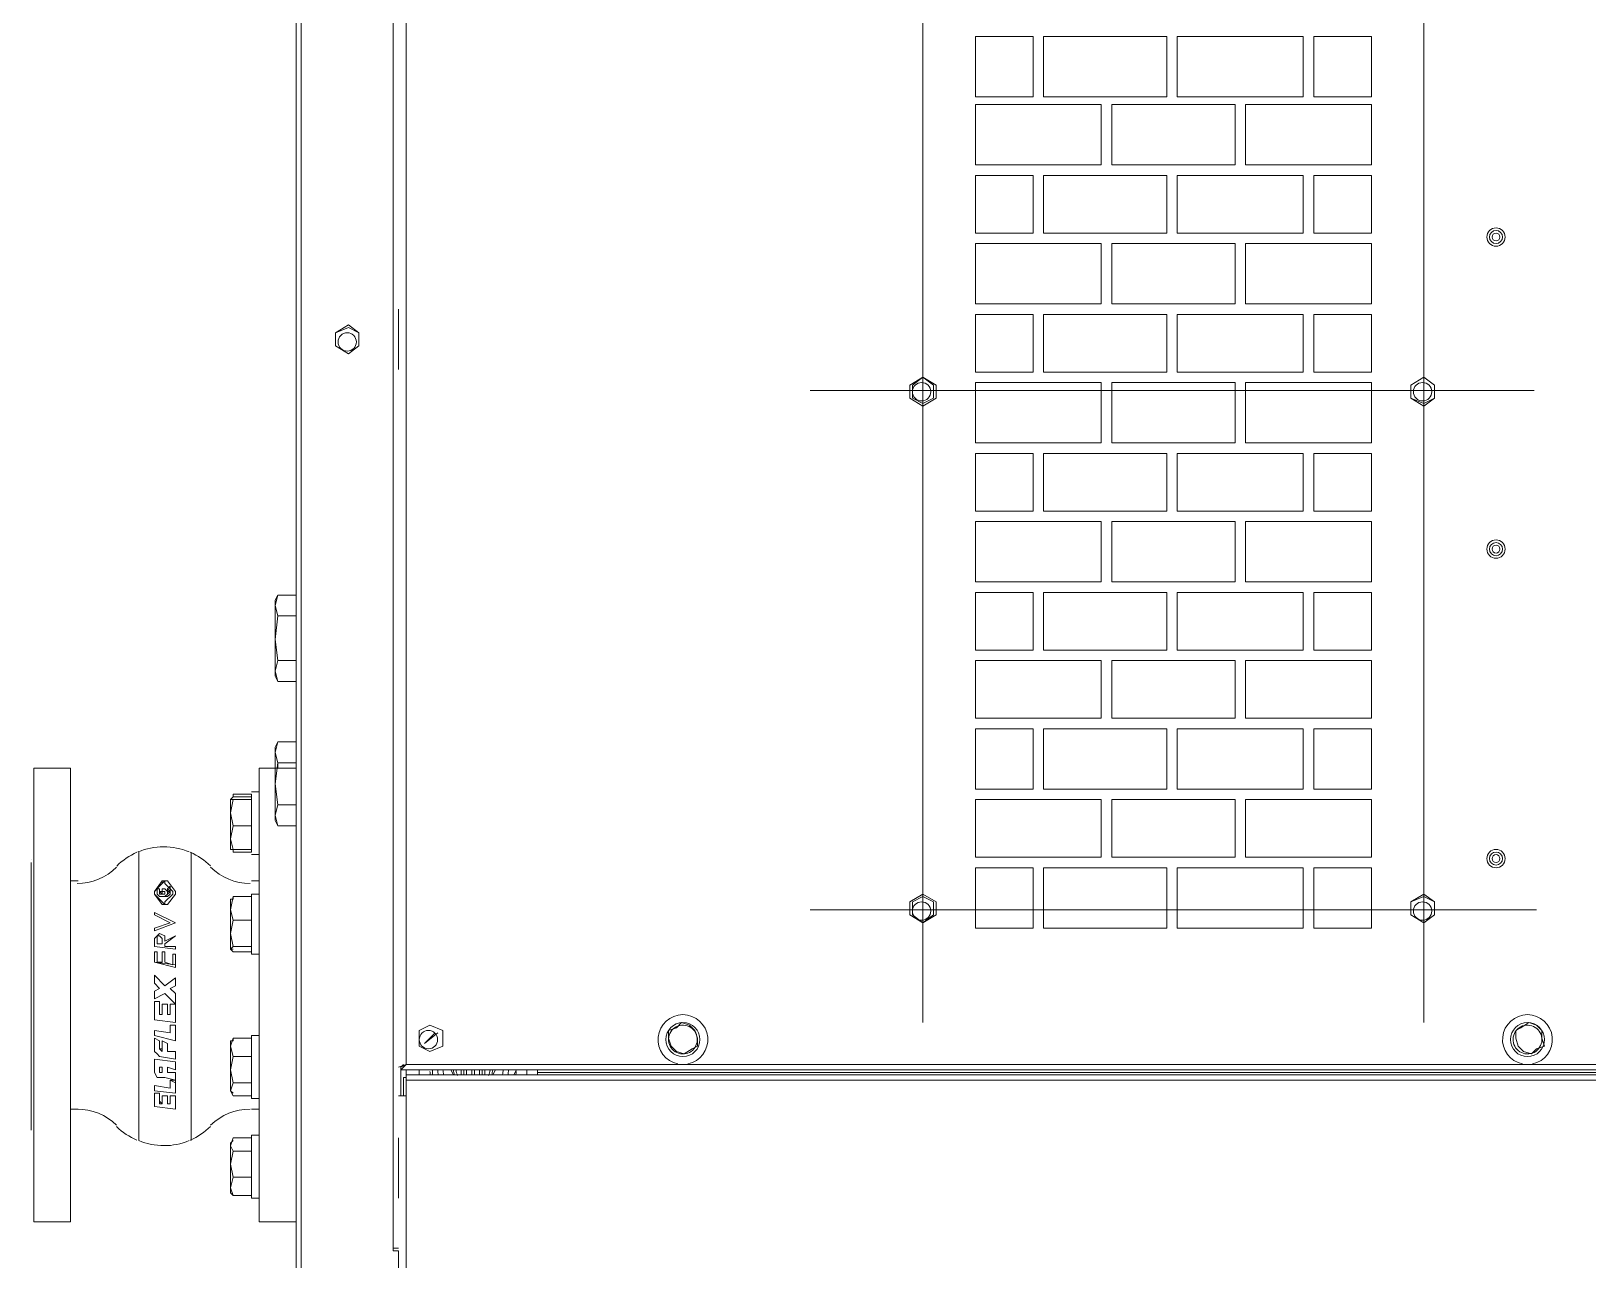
# Model space of a CAD drawing. Extents: x -3450 to 27857, y -1288 to 11880.
# Drawn here: x 25657.2 to 25732.4, y 742.6 to 801.9 of the extents above; entities that cross this region are included whole.
import ezdxf

# ---------------------------------------------------------------- set-up
doc = ezdxf.new("R2010")
doc.units = 0
doc.layers.add('188K-SM-03-F20-MECH-EQ-Y2257103$0$M-EQPM-AD', color=5, linetype='Continuous')

# ---------------------------------------------------------------- blocks, each defined once
blk = doc.blocks.new('188K-SM-03-F20-MECH-EQ-Y2257103$0$A$C9ea2c5c3')
at = {"lineweight": 13}
for points in [[(1231.84, 1703.67), (1231.84, 50.67), (1231.84, 48.13), (1230.58, 48.13), (1231.84, 50.67), (1231.84, 46.87), (1229.31, 46.87), (1184.98, 46.87), (1182.44, 48.13), (1182.44, 50.67), (1181.18, 50.67), (1178.64, 50.67), (1178.64, 46.87), (1181.18, 48.13)], [(1178.64, 1592.2), (1178.64, 1703.67), (-184.29, 1703.67), (-184.29, 1592.2)], [(1178.64, 1704.93), (1181.18, 1704.93), (1181.18, 1703.67), (1182.44, 1703.67), (1182.44, 1666.93), (1184.98, 1666.93), (1184.98, 1665.67), (1183.71, 1665.67), (1182.44, 1665.67)], [(1229.31, 46.87), (1229.31, 1706.2)], [(1183.71, 1666.93), (1182.44, 1666.93)], [(1182.44, 1666.93), (1182.44, 1666.93)], [(1182.44, 1665.67), (1182.44, 1665.67)], [(1183.71, 1666.93), (1183.71, 1666.93)], [(1184.98, 1665.67), (1184.98, 1665.67)], [(1184.98, 1665.67), (1184.98, 88.67)], [(1231.84, 1506.07), (1231.84, 1433.87), (1249.58, 1433.87), (1249.58, 1653), (1231.84, 1653)], [(1358.51, 1451.6), (1358.51, 1433.87), (1358.51, 1653), (1358.51, 1618.8), (1358.51, 1433.87)], [(1358.51, 1653), (1358.51, 1653)], [(1182.44, 1641.6), (1182.44, 1641.6)], [(1249.58, 1611.2), (1253.38, 1611.2), (1253.38, 1641.6), (1249.58, 1641.6)], [(1262.24, 1631.47), (1253.38, 1631.47), (1253.38, 1636.53), (1253.38, 1640.33), (1262.24, 1640.33)], [(1253.38, 1640.33), (1253.38, 1639.07)], [(1253.38, 1639.07), (1253.38, 1639.07)], [(1263.51, 1636.53), (1262.24, 1640.33)], [(1262.24, 1640.33), (1262.24, 1640.33)], [(1263.51, 1639.07), (1262.24, 1640.33)], [(1263.51, 1636.53), (1263.51, 1639.07)], [(1253.38, 1616.27), (1253.38, 1618.8), (1253.38, 1625.13), (1253.38, 1631.47)], [(1253.38, 1618.8), (1262.24, 1618.8)], [(1358.51, 1618.8), (1358.51, 1618.8)], [(1358.51, 1617.53), (1358.51, 1601.07)], [(1182.44, 1612.47), (1182.44, 1612.47)], [(1253.38, 1615), (1253.38, 1616.27), (1253.38, 1612.47), (1262.24, 1612.47), (1263.51, 1616.27), (1263.51, 1615), (1262.24, 1613.73)], [(1253.38, 1615), (1253.38, 1615)], [(1282.51, 1613.73), (1282.51, 1474.4), (1282.51, 1612.47), (1282.51, 1474.4)], [(1282.51, 1612.47), (1282.51, 1612.47)], [(1282.51, 1612.47), (1282.51, 1612.47)], [(1307.84, 1612.47), (1307.84, 1612.47)], [(1359.78, 1608.67), (1359.78, 1479.47)], [(1359.78, 1608.67), (1359.78, 1608.67)], [(1359.78, 1608.67), (1359.78, 1608.67)], [(1253.38, 1598.53), (1249.58, 1598.53)], [(1300.24, 1590.93), (1300.24, 1597.27), (1290.11, 1598.53), (1290.11, 1592.2), (1292.64, 1592.2), (1292.64, 1596), (1293.91, 1596), (1292.64, 1596)], [(1293.91, 1596), (1293.91, 1592.2), (1296.44, 1592.2), (1296.44, 1596), (1297.71, 1594.73)], [(1296.44, 1596), (1297.71, 1596), (1297.71, 1590.93), (1300.24, 1590.93), (1297.71, 1590.93)], [(1340.78, 1598.53), (1336.98, 1598.53)], [(1340.78, 1485.8), (1340.78, 1601.07)], [(1178.64, 1582.07), (-184.29, 1582.07), (-184.29, 1584.6), (-184.29, 1592.2), (-186.82, 1592.2)], [(1181.18, 1592.2), (1181.18, 1578.27), (1178.64, 1577), (1182.44, 1578.27)], [(1182.44, 1592.2), (1178.64, 1592.2), (1178.64, 1584.6), (1178.64, 1582.07), (1178.64, 1579.53)], [(1179.91, 1592.2), (1179.91, 1583.33), (1178.64, 1583.33)], [(1249.58, 1563.07), (1253.38, 1563.07), (1253.38, 1593.47), (1249.58, 1593.47)], [(1253.38, 1592.2), (1262.24, 1592.2)], [(1253.38, 1589.67), (1253.38, 1592.2)], [(1253.38, 1585.87), (1253.38, 1589.67)], [(1253.38, 1589.67), (1253.38, 1589.67)], [(1263.51, 1589.67), (1262.24, 1592.2)], [(1263.51, 1589.67), (1262.24, 1590.93)], [(1263.51, 1589.67), (1263.51, 1589.67)], [(1292.64, 1592.2), (1290.11, 1592.2)], [(1290.11, 1592.2), (1290.11, 1592.2)], [(1292.64, 1584.6), (1290.11, 1585.87), (1290.11, 1590.93), (1300.24, 1589.67), (1300.24, 1587.13)], [(1290.11, 1580.8), (1290.11, 1584.6), (1292.64, 1584.6), (1292.64, 1588.4), (1300.24, 1587.13), (1292.64, 1588.4)], [(1292.64, 1592.2), (1292.64, 1592.2)], [(1296.44, 1592.2), (1293.91, 1592.2)], [(1293.91, 1592.2), (1293.91, 1592.2)], [(1296.44, 1592.2), (1296.44, 1592.2)], [(1297.71, 1590.93), (1297.71, 1590.93)], [(1300.24, 1590.93), (1300.24, 1590.93)], [(1300.24, 1587.13), (1300.24, 1587.13)], [(1340.78, 1569.4), (1340.78, 1587.13)], [(-184.29, 1584.6), (1178.64, 1584.6)], [(1115.31, 1580.8), (-119.69, 1580.8)], [(1178.64, 1577), (1181.18, 1578.27), (1178.64, 1577), (1181.18, 1579.53), (500.98, 1579.53), (502.24, 1577), (500.98, 1578.27), (499.71, 1578.27)], [(1115.31, 1579.53), (1115.31, 1580.8), (1115.31, 1582.07)], [(1120.38, 1582.07), (1120.38, 1579.53)], [(1125.44, 1579.53), (1126.71, 1582.07)], [(1125.44, 1579.53), (1125.44, 1579.53)], [(1125.44, 1579.53), (1125.44, 1579.53)], [(1135.58, 1579.53), (1136.84, 1582.07)], [(1141.91, 1579.53), (1141.91, 1582.07)], [(1143.18, 1579.53), (1143.18, 1582.07)], [(1146.98, 1582.07), (1146.98, 1579.53), (1145.71, 1579.53), (1145.71, 1582.07)], [(1149.51, 1582.07), (1149.51, 1579.53)], [(1150.78, 1582.07), (1150.78, 1579.53)], [(1153.31, 1579.53), (1152.04, 1579.53), (1152.04, 1582.07)], [(1153.31, 1579.53), (1153.31, 1579.53)], [(1155.84, 1582.07), (1157.11, 1579.53)], [(1165.98, 1582.07), (1165.98, 1579.53), (1167.24, 1579.53)], [(1165.98, 1579.53), (1165.98, 1579.53)], [(1172.31, 1579.53), (1172.31, 1582.07)], [(1179.91, 1577), (1181.18, 1578.27), (1181.18, 1579.53)], [(1262.24, 1573.2), (1253.38, 1573.2), (1253.38, 1579.53), (1253.38, 1585.87), (1262.24, 1585.87)], [(1290.11, 1585.87), (1290.11, 1584.6), (1295.18, 1583.33), (1298.98, 1583.33), (1300.24, 1580.8), (1300.24, 1579.53), (1300.24, 1574.47), (1290.11, 1575.73), (1300.24, 1574.47)], [(1293.91, 1580.8), (1290.11, 1580.8), (1293.91, 1580.8), (1293.91, 1578.27), (1290.11, 1579.53), (1290.11, 1575.73)], [(1290.11, 1580.8), (1290.11, 1580.8)], [(1292.64, 1584.6), (1292.64, 1584.6)], [(1296.44, 1580.8), (1296.44, 1580.8)], [(1296.44, 1580.8), (1296.44, 1580.8)], [(1297.71, 1579.53), (1297.71, 1580.8), (1296.44, 1580.8)], [(1297.71, 1580.8), (1297.71, 1580.8)], [(1181.18, 1578.27), (1181.18, 1578.27)], [(1181.18, 1578.27), (1181.18, 1578.27)], [(1253.38, 1565.6), (1253.38, 1564.33), (1253.38, 1568.13), (1253.38, 1573.2)], [(1290.11, 1575.73), (1290.11, 1575.73)], [(1300.24, 1564.33), (1300.24, 1570.67), (1298.98, 1571.93), (1297.71, 1573.2), (1290.11, 1574.47), (1290.11, 1570.67), (1293.91, 1570.67), (1293.91, 1566.87), (1296.44, 1565.6), (1293.91, 1566.87)], [(1300.24, 1574.47), (1300.24, 1574.47)], [(1164.71, 1561.8), (1169.78, 1566.87), (1163.44, 1561.8)], [(1253.38, 1565.6), (1253.38, 1565.6)], [(1253.38, 1564.33), (1262.24, 1564.33)], [(1293.91, 1570.67), (1290.11, 1570.67)], [(1290.11, 1570.67), (1290.11, 1570.67)], [(1290.11, 1558), (1290.11, 1565.6), (1300.24, 1563.07), (1300.24, 1560.53)], [(1293.91, 1566.87), (1293.91, 1566.87)], [(1296.44, 1565.6), (1296.44, 1570.67), (1296.44, 1569.4), (1297.71, 1569.4), (1297.71, 1565.6), (1300.24, 1564.33), (1297.71, 1565.6)], [(1296.44, 1570.67), (1296.44, 1570.67)], [(1297.71, 1569.4), (1296.44, 1570.67), (1296.44, 1569.4)], [(1296.44, 1565.6), (1296.44, 1565.6)], [(1297.71, 1569.4), (1297.71, 1569.4)], [(1297.71, 1565.6), (1297.71, 1565.6)], [(1300.24, 1570.67), (1300.24, 1570.67)], [(1300.24, 1570.67), (1300.24, 1570.67)], [(1300.24, 1564.33), (1300.24, 1564.33)], [(687.18, 1556.73), (687.18, 291.33)], [(929.11, 1556.73), (929.11, 300.2)], [(1164.71, 1561.8), (1164.71, 1561.8)], [(1292.64, 1558), (1290.11, 1558), (1292.64, 1558), (1292.64, 1561.8), (1300.24, 1560.53), (1292.64, 1561.8)], [(1290.11, 1558), (1290.11, 1558)], [(1292.64, 1540.27), (1290.11, 1542.8), (1290.11, 1547.87), (1290.11, 1556.73), (1300.24, 1555.47), (1300.24, 1546.6)], [(1292.64, 1558), (1292.64, 1558)], [(1300.24, 1560.53), (1300.24, 1560.53)], [(1292.64, 1547.87), (1292.64, 1552.93), (1293.91, 1552.93), (1293.91, 1547.87), (1296.44, 1547.87), (1293.91, 1547.87)], [(1293.91, 1552.93), (1292.64, 1552.93)], [(1296.44, 1547.87), (1296.44, 1552.93), (1297.71, 1552.93), (1297.71, 1546.6), (1300.24, 1546.6), (1297.71, 1546.6)], [(1297.71, 1552.93), (1296.44, 1552.93)], [(1297.71, 1544.07), (1295.18, 1542.8), (1290.11, 1547.87), (1292.64, 1547.87), (1290.11, 1547.87)], [(1290.11, 1547.87), (1290.11, 1547.87)], [(1292.64, 1547.87), (1292.64, 1547.87)], [(1293.91, 1547.87), (1293.91, 1547.87)], [(1297.71, 1540.27), (1300.24, 1541.53), (1300.24, 1545.33), (1295.18, 1542.8), (1293.91, 1544.07)], [(1295.18, 1542.8), (1295.18, 1542.8)], [(1296.44, 1547.87), (1296.44, 1547.87)], [(1297.71, 1546.6), (1297.71, 1546.6)], [(1300.24, 1546.6), (1300.24, 1546.6)], [(1290.11, 1539), (1292.64, 1540.27), (1290.11, 1539), (1290.11, 1535.2), (1295.18, 1539), (1300.24, 1533.93), (1300.24, 1537.73), (1297.71, 1540.27), (1300.24, 1537.73)], [(1290.11, 1539), (1290.11, 1539)], [(1300.24, 1537.73), (1300.24, 1537.73)], [(1290.11, 1528.87), (1300.24, 1527.6)], [(1300.24, 1527.6), (1300.24, 1527.6)], [(1249.58, 1494.67), (1253.38, 1494.67), (1253.38, 1523.8), (1249.58, 1523.8)], [(1262.24, 1521.27), (1263.51, 1521.27), (1262.24, 1522.53), (1253.38, 1522.53), (1253.38, 1521.27), (1253.38, 1520)], [(1253.38, 1516.2), (1253.38, 1521.27)], [(1253.38, 1521.27), (1253.38, 1521.27)], [(1253.38, 1507.33), (1253.38, 1513.67), (1253.38, 1520), (1262.24, 1520)], [(1263.51, 1521.27), (1263.51, 1521.27)], [(1290.11, 1521.27), (1290.11, 1520), (1295.18, 1520), (1295.18, 1518.73), (1290.11, 1514.93), (1295.18, 1518.73)], [(1290.11, 1514.93), (1295.18, 1517.47), (1295.18, 1514.93), (1297.71, 1513.67), (1300.24, 1516.2), (1300.24, 1517.47), (1300.24, 1520), (1290.11, 1521.27), (1300.24, 1520)], [(1290.11, 1521.27), (1290.11, 1521.27)], [(1296.44, 1518.73), (1296.44, 1516.2), (1297.71, 1514.93), (1298.98, 1514.93), (1298.98, 1517.47)], [(1300.24, 1520), (1300.24, 1520)], [(1340.78, 1499.73), (1340.78, 1518.73)], [(712.51, 1511.13), (740.38, 1511.13)], [(745.44, 1511.13), (806.24, 1511.13)], [(811.31, 1511.13), (870.84, 1511.13)], [(875.91, 1511.13), (903.78, 1511.13)], [(1290.11, 1514.93), (1290.11, 1514.93)], [(1290.11, 1514.93), (1290.11, 1514.93)], [(1292.64, 1508.6), (1300.24, 1504.8), (1292.64, 1508.6), (1300.24, 1511.13), (1300.24, 1512.4), (1290.11, 1508.6), (1300.24, 1512.4)], [(1296.44, 1516.2), (1296.44, 1516.2)], [(1297.71, 1514.93), (1297.71, 1514.93)], [(1298.98, 1517.47), (1298.98, 1517.47)], [(1298.98, 1514.93), (1298.98, 1514.93)], [(1300.24, 1512.4), (1300.24, 1512.4)], [(1262.24, 1495.93), (1253.38, 1495.93), (1253.38, 1502.27), (1253.38, 1507.33), (1262.24, 1507.33)], [(1290.11, 1508.6), (1290.11, 1508.6)], [(1300.24, 1504.8), (1300.24, 1503.53), (1290.11, 1508.6)], [(1290.11, 1508.6), (1290.11, 1508.6)], [(1300.24, 1504.8), (1300.24, 1504.8)], [(882.24, 1502.27), (632.71, 1502.27)], [(983.58, 1502.27), (873.38, 1502.27)], [(1253.38, 1497.2), (1253.38, 1495.93)], [(1253.38, 1497.2), (1253.38, 1497.2)], [(1295.18, 1488.33), (1296.44, 1489.6), (1300.24, 1493.4), (1300.24, 1494.67), (1296.44, 1498.47), (1295.18, 1499.73), (1295.18, 1498.47), (1291.38, 1494.67), (1291.38, 1493.4), (1295.18, 1489.6), (1295.18, 1488.33), (1296.44, 1488.33), (1296.44, 1489.6), (1300.24, 1493.4), (1300.24, 1494.67), (1300.24, 1493.4), (1296.44, 1488.33), (1295.18, 1488.33), (1293.91, 1488.33), (1290.11, 1493.4)], [(1295.18, 1498.47), (1295.18, 1498.47)], [(1296.44, 1498.47), (1296.44, 1498.47)], [(1290.11, 1494.67), (1290.11, 1494.67)], [(1290.11, 1493.4), (1290.11, 1493.4)], [(1291.38, 1493.4), (1291.38, 1493.4)], [(1291.38, 1493.4), (1291.38, 1493.4)], [(1291.38, 1493.4), (1295.18, 1489.6), (1295.18, 1488.33), (1295.18, 1489.6)], [(1297.71, 1492.13), (1297.71, 1493.4), (1296.44, 1494.67), (1297.71, 1494.67), (1297.71, 1493.4), (1297.71, 1492.13), (1298.98, 1492.13), (1298.98, 1493.4), (1298.98, 1494.67), (1297.71, 1495.93), (1296.44, 1495.93), (1295.18, 1495.93), (1293.91, 1495.93), (1292.64, 1494.67), (1292.64, 1493.4), (1292.64, 1492.13), (1292.64, 1490.87), (1293.91, 1492.13), (1293.91, 1493.4), (1293.91, 1492.13), (1292.64, 1493.4), (1293.91, 1493.4), (1293.91, 1494.67), (1295.18, 1495.93), (1293.91, 1494.67), (1293.91, 1493.4), (1295.18, 1492.13), (1296.44, 1492.13), (1296.44, 1493.4), (1297.71, 1493.4), (1297.71, 1494.67)], [(1295.18, 1495.93), (1293.91, 1495.93), (1292.64, 1494.67), (1292.64, 1493.4), (1293.91, 1494.67), (1295.18, 1495.93), (1296.44, 1495.93), (1297.71, 1495.93), (1298.98, 1494.67), (1298.98, 1493.4)], [(1292.64, 1494.67), (1292.64, 1494.67)], [(1292.64, 1493.4), (1292.64, 1493.4)], [(1293.91, 1494.67), (1293.91, 1494.67)], [(1293.91, 1493.4), (1293.91, 1493.4)], [(1293.91, 1493.4), (1293.91, 1493.4)], [(1293.91, 1492.13), (1293.91, 1492.13)], [(1293.91, 1492.13), (1293.91, 1492.13)], [(1295.18, 1495.93), (1295.18, 1495.93)], [(1295.18, 1495.93), (1295.18, 1495.93)], [(1297.71, 1493.4), (1297.71, 1494.67), (1296.44, 1494.67), (1295.18, 1494.67), (1295.18, 1493.4), (1296.44, 1493.4), (1296.44, 1494.67)], [(1295.18, 1494.67), (1295.18, 1494.67)], [(1295.18, 1493.4), (1295.18, 1493.4)], [(1295.18, 1493.4), (1295.18, 1493.4)], [(1295.18, 1493.4), (1296.44, 1493.4)], [(1295.18, 1493.4), (1295.18, 1493.4)], [(1295.18, 1492.13), (1295.18, 1492.13)], [(1295.18, 1489.6), (1295.18, 1489.6)], [(1296.44, 1495.93), (1296.44, 1495.93)], [(1296.44, 1494.67), (1296.44, 1494.67)], [(1296.44, 1494.67), (1296.44, 1494.67)], [(1296.44, 1493.4), (1296.44, 1493.4)], [(1296.44, 1493.4), (1296.44, 1493.4)], [(1296.44, 1489.6), (1296.44, 1489.6)], [(1297.71, 1495.93), (1297.71, 1495.93)], [(1297.71, 1495.93), (1297.71, 1495.93)], [(1297.71, 1495.93), (1297.71, 1495.93)], [(1297.71, 1494.67), (1297.71, 1494.67)], [(1297.71, 1494.67), (1297.71, 1494.67)], [(1297.71, 1493.4), (1297.71, 1493.4)], [(1297.71, 1492.13), (1297.71, 1492.13)], [(1298.98, 1493.4), (1298.98, 1493.4)], [(1298.98, 1493.4), (1298.98, 1493.4)], [(1298.98, 1493.4), (1298.98, 1493.4)], [(1298.98, 1492.13), (1298.98, 1492.13)], [(1300.24, 1494.67), (1300.24, 1494.67)], [(1300.24, 1493.4), (1300.24, 1493.4)], [(1300.24, 1493.4), (1300.24, 1493.4)], [(1253.38, 1488.33), (1249.58, 1488.33)], [(1295.18, 1488.33), (1295.18, 1488.33)], [(1295.18, 1488.33), (1295.18, 1488.33)], [(1340.78, 1488.33), (1336.98, 1488.33)], [(1358.51, 1485.8), (1358.51, 1469.33)], [(1253.38, 1475.67), (1249.58, 1475.67)], [(1253.38, 1474.4), (1262.24, 1474.4)], [(1282.51, 1474.4), (1282.51, 1474.4)], [(1282.51, 1474.4), (1282.51, 1474.4)], [(1307.84, 1474.4), (1307.84, 1474.4)], [(1359.78, 1479.47), (1359.78, 1479.47)], [(1359.78, 1478.2), (1359.78, 1478.2)], [(1231.84, 1469.33), (1231.84, 1451.6), (1240.71, 1451.6)], [(1231.84, 1468.07), (1231.84, 1468.07)], [(1253.38, 1473.13), (1253.38, 1473.13)], [(1253.38, 1461.73), (1253.38, 1468.07), (1253.38, 1473.13), (1262.24, 1473.13)], [(1253.38, 1473.13), (1253.38, 1473.13)], [(1253.38, 1471.87), (1253.38, 1449.07), (1253.38, 1446.53), (1262.24, 1446.53), (1262.24, 1447.8), (1263.51, 1449.07), (1262.24, 1449.07), (1253.38, 1449.07), (1253.38, 1447.8), (1262.24, 1447.8), (1263.51, 1449.07), (1263.51, 1455.4), (1262.24, 1449.07)], [(1262.24, 1473.13), (1262.24, 1473.13)], [(1262.24, 1473.13), (1262.24, 1473.13)], [(1263.51, 1470.6), (1263.51, 1468.07), (1263.51, 1459.2)], [(1231.84, 1461.73), (1240.71, 1461.73)], [(1241.98, 1456.67), (1240.71, 1461.73)], [(1241.98, 1459.2), (1240.71, 1461.73)], [(1241.98, 1456.67), (1241.98, 1459.2)], [(1253.38, 1449.07), (1253.38, 1455.4), (1253.38, 1461.73), (1262.24, 1461.73)], [(1231.84, 1452.87), (1231.84, 1452.87)], [(1253.38, 1445.27), (1249.58, 1445.27)], [(1253.38, 1449.07), (1253.38, 1449.07)], [(1253.38, 1449.07), (1253.38, 1449.07)], [(1253.38, 1449.07), (1253.38, 1449.07)], [(1262.24, 1447.8), (1262.24, 1447.8)], [(1263.51, 1449.07), (1263.51, 1449.07)], [(1240.71, 1433.87), (1240.71, 1431.33), (1231.84, 1431.33), (1240.71, 1431.33), (1241.98, 1426.27), (1241.98, 1423.73), (1240.71, 1421.2), (1241.98, 1423.73), (1241.98, 1426.27), (1240.71, 1421.2), (1231.84, 1421.2), (1240.71, 1421.2), (1241.98, 1426.27), (1241.98, 1433.87)], [(1231.84, 1409.8), (1231.84, 1433.87)], [(1358.51, 1433.87), (1358.51, 1433.87)], [(1231.84, 1409.8), (1231.84, 1409.8)], [(1231.84, 1392.07), (1240.71, 1392.07)], [(1241.98, 1387), (1240.71, 1392.07)], [(1241.98, 1389.53), (1240.71, 1392.07)], [(1241.98, 1387), (1241.98, 1389.53)], [(1231.84, 1381.93), (1240.71, 1381.93)], [(1231.84, 1360.4), (1240.71, 1360.4)], [(1231.84, 1350.27), (1240.71, 1350.27)], [(687.18, 1305.93), (687.18, 1198.27)], [(929.11, 1305.93), (929.11, 1198.27)], [(880.98, 1251.47), (633.98, 1251.47)], [(983.58, 1251.47), (874.64, 1251.47)], [(1182.44, 1241.33), (1182.44, 1241.33)], [(1182.44, 1212.2), (1182.44, 1212.2)]]:
    blk.add_lwpolyline(points, dxfattribs=at)
for points in [[(1340.78, 1653), (1358.51, 1653), (1358.51, 1433.87), (1340.78, 1433.87)], [(1182.44, 1612.47), (1182.44, 1641.6)], [(1263.51, 1625.13), (1262.24, 1631.47), (1263.51, 1636.53)], [(1340.78, 1635.27), (1340.78, 1617.53)], [(1263.51, 1616.27), (1262.24, 1618.8), (1263.51, 1625.13)], [(1263.51, 1589.67), (1263.51, 1579.53), (1262.24, 1585.87)], [(1140.64, 1582.07), (1140.64, 1579.53)], [(1263.51, 1568.13), (1262.24, 1573.2), (1263.51, 1579.53)], [(1296.44, 1578.27), (1296.44, 1580.8), (1297.71, 1580.8), (1297.71, 1579.53), (1297.71, 1578.27)], [(502.24, 177.33), (633.98, 177.33), (639.04, 177.33), (1041.84, 177.33), (1046.91, 177.33), (1178.64, 177.33), (1178.64, 1577), (1046.91, 1577), (1041.84, 1577), (639.04, 1577), (633.98, 1577), (502.24, 1577)], [(642.84, 1560.53), (640.31, 1559.27), (636.51, 1556.73), (632.71, 1558), (630.18, 1560.53), (630.18, 1564.33), (628.91, 1568.13), (632.71, 1569.4), (635.24, 1571.93), (639.04, 1570.67), (641.58, 1568.13), (642.84, 1564.33)], [(639.04, 1577), (633.98, 1577)], [(1051.98, 1560.53), (1048.18, 1559.27), (1045.64, 1556.73), (1041.84, 1558), (1039.31, 1560.53), (1038.04, 1564.33), (1038.04, 1568.13), (1040.58, 1569.4), (1044.38, 1571.93), (1048.18, 1570.67), (1050.71, 1568.13), (1051.98, 1564.33)], [(1046.91, 1577), (1041.84, 1577)], [(1167.24, 1570.67), (1172.31, 1568.13), (1172.31, 1560.53), (1167.24, 1558), (1160.91, 1560.53), (1160.91, 1568.13)], [(1167.24, 1558), (1160.91, 1560.53), (1160.91, 1568.13), (1167.24, 1570.67), (1172.31, 1568.13), (1172.31, 1560.53)], [(1262.24, 1565.6), (1262.24, 1564.33), (1263.51, 1568.13), (1263.51, 1565.6)], [(1300.24, 1522.53), (1300.24, 1527.6), (1290.11, 1530.13), (1290.11, 1528.87), (1290.11, 1523.8), (1291.38, 1523.8), (1291.38, 1528.87), (1295.18, 1527.6), (1295.18, 1522.53), (1296.44, 1522.53), (1296.44, 1527.6), (1298.98, 1527.6), (1298.98, 1522.53)], [(1263.51, 1521.27), (1263.51, 1513.67), (1262.24, 1520)], [(1296.44, 1516.2), (1296.44, 1517.47), (1296.44, 1518.73), (1298.98, 1518.73), (1298.98, 1517.47), (1298.98, 1514.93), (1297.71, 1514.93)], [(740.38, 1482), (712.51, 1482), (712.51, 1511.13), (740.38, 1511.13)], [(806.24, 1482), (745.44, 1482), (745.44, 1511.13), (806.24, 1511.13)], [(870.84, 1482), (811.31, 1482), (811.31, 1511.13), (870.84, 1511.13)], [(903.78, 1482), (875.91, 1482), (875.91, 1511.13), (903.78, 1511.13)], [(1263.51, 1513.67), (1263.51, 1502.27), (1262.24, 1507.33)], [(682.11, 1504.8), (687.18, 1508.6), (693.51, 1504.8), (693.51, 1498.47), (687.18, 1494.67), (682.11, 1498.47)], [(687.18, 1495.93), (682.11, 1498.47), (682.11, 1504.8), (687.18, 1508.6), (693.51, 1504.8), (693.51, 1498.47)], [(922.78, 1504.8), (929.11, 1508.6), (935.44, 1504.8), (935.44, 1498.47), (929.11, 1494.67), (922.78, 1498.47)], [(929.11, 1495.93), (924.04, 1498.47), (924.04, 1504.8), (929.11, 1508.6), (934.18, 1504.8), (934.18, 1498.47)], [(1262.24, 1497.2), (1262.24, 1495.93), (1263.51, 1502.27), (1263.51, 1497.2)], [(1300.24, 1494.67), (1296.44, 1499.73), (1295.18, 1499.73), (1293.91, 1499.73), (1290.11, 1494.67), (1290.11, 1493.4), (1290.11, 1494.67), (1293.91, 1499.73), (1295.18, 1499.73), (1296.44, 1499.73)], [(773.31, 1449.07), (712.51, 1449.07), (712.51, 1476.93), (773.31, 1476.93)], [(837.91, 1449.07), (778.38, 1449.07), (778.38, 1476.93), (837.91, 1476.93)], [(903.78, 1449.07), (842.98, 1449.07), (842.98, 1476.93), (903.78, 1476.93)], [(1253.38, 1473.13), (1253.38, 1474.4)], [(1262.24, 1474.4), (1262.24, 1473.13)], [(1262.24, 1473.13), (1263.51, 1473.13), (1263.51, 1468.07)], [(1263.51, 1468.07), (1263.51, 1455.4), (1262.24, 1461.73)], [(1340.78, 1469.33), (1340.78, 1451.6)], [(1241.98, 1456.67), (1241.98, 1441.47), (1240.71, 1451.6)], [(740.38, 1414.87), (712.51, 1414.87), (712.51, 1444), (740.38, 1444)], [(806.24, 1414.87), (745.44, 1414.87), (745.44, 1444), (806.24, 1444)], [(870.84, 1414.87), (811.31, 1414.87), (811.31, 1444), (870.84, 1444)], [(903.78, 1414.87), (875.91, 1414.87), (875.91, 1444), (903.78, 1444)], [(1241.98, 1441.47), (1241.98, 1426.27), (1240.71, 1431.33)], [(773.31, 1381.93), (712.51, 1381.93), (712.51, 1409.8), (773.31, 1409.8)], [(837.91, 1381.93), (778.38, 1381.93), (778.38, 1409.8), (837.91, 1409.8)], [(903.78, 1381.93), (842.98, 1381.93), (842.98, 1409.8), (903.78, 1409.8)], [(1241.98, 1387), (1241.98, 1371.8), (1240.71, 1381.93)], [(740.38, 1349), (712.51, 1349), (712.51, 1376.87), (740.38, 1376.87)], [(806.24, 1349), (745.44, 1349), (745.44, 1376.87), (806.24, 1376.87)], [(870.84, 1349), (811.31, 1349), (811.31, 1376.87), (870.84, 1376.87)], [(903.78, 1349), (875.91, 1349), (875.91, 1376.87), (903.78, 1376.87)], [(1241.98, 1371.8), (1241.98, 1355.33), (1240.71, 1360.4)], [(1240.71, 1350.27), (1241.98, 1355.33), (1241.98, 1352.8)], [(773.31, 1314.8), (712.51, 1314.8), (712.51, 1343.93), (773.31, 1343.93)], [(837.91, 1314.8), (778.38, 1314.8), (778.38, 1343.93), (837.91, 1343.93)], [(903.78, 1314.8), (842.98, 1314.8), (842.98, 1343.93), (903.78, 1343.93)], [(740.38, 1281.87), (712.51, 1281.87), (712.51, 1309.73), (740.38, 1309.73)], [(806.24, 1281.87), (745.44, 1281.87), (745.44, 1309.73), (806.24, 1309.73)], [(870.84, 1281.87), (811.31, 1281.87), (811.31, 1309.73), (870.84, 1309.73)], [(903.78, 1281.87), (875.91, 1281.87), (875.91, 1309.73), (903.78, 1309.73)], [(773.31, 1247.67), (712.51, 1247.67), (712.51, 1276.8), (773.31, 1276.8)], [(837.91, 1247.67), (778.38, 1247.67), (778.38, 1276.8), (837.91, 1276.8)], [(903.78, 1247.67), (842.98, 1247.67), (842.98, 1276.8), (903.78, 1276.8)], [(682.11, 1255.27), (687.18, 1259.07), (693.51, 1255.27), (693.51, 1248.93), (687.18, 1245.13), (682.11, 1248.93)], [(687.18, 1245.13), (682.11, 1248.93), (682.11, 1255.27), (687.18, 1257.8), (693.51, 1255.27), (693.51, 1248.93)], [(922.78, 1255.27), (929.11, 1259.07), (935.44, 1255.27), (935.44, 1248.93), (929.11, 1245.13), (922.78, 1248.93)], [(929.11, 1245.13), (924.04, 1248.93), (924.04, 1255.27), (929.11, 1257.8), (934.18, 1255.27), (934.18, 1248.93)], [(740.38, 1214.73), (712.51, 1214.73), (712.51, 1242.6), (740.38, 1242.6)], [(806.24, 1214.73), (745.44, 1214.73), (745.44, 1242.6), (806.24, 1242.6)], [(870.84, 1214.73), (811.31, 1214.73), (811.31, 1242.6), (870.84, 1242.6)], [(903.78, 1214.73), (875.91, 1214.73), (875.91, 1242.6), (903.78, 1242.6)], [(1182.44, 1241.33), (1182.44, 1212.2)], [(1206.51, 1233.73), (1212.84, 1229.93), (1212.84, 1223.6), (1206.51, 1221.07), (1201.44, 1223.6), (1201.44, 1229.93)], [(1212.84, 1223.6), (1206.51, 1219.8), (1201.44, 1223.6), (1201.44, 1229.93), (1206.51, 1233.73), (1212.84, 1229.93)], [(773.31, 1180.53), (712.51, 1180.53), (712.51, 1209.67), (773.31, 1209.67)], [(837.91, 1180.53), (778.38, 1180.53), (778.38, 1209.67), (837.91, 1209.67)], [(903.78, 1180.53), (842.98, 1180.53), (842.98, 1209.67), (903.78, 1209.67)], [(740.38, 1147.6), (712.51, 1147.6), (712.51, 1175.47), (740.38, 1175.47)], [(806.24, 1147.6), (745.44, 1147.6), (745.44, 1175.47), (806.24, 1175.47)], [(870.84, 1147.6), (811.31, 1147.6), (811.31, 1175.47), (870.84, 1175.47)], [(903.78, 1147.6), (875.91, 1147.6), (875.91, 1175.47), (903.78, 1175.47)], [(773.31, 1113.4), (712.51, 1113.4), (712.51, 1142.53), (773.31, 1142.53)], [(837.91, 1113.4), (778.38, 1113.4), (778.38, 1142.53), (837.91, 1142.53)], [(903.78, 1113.4), (842.98, 1113.4), (842.98, 1142.53), (903.78, 1142.53)], [(740.38, 1080.47), (712.51, 1080.47), (712.51, 1109.6), (740.38, 1109.6)], [(806.24, 1080.47), (745.44, 1080.47), (745.44, 1109.6), (806.24, 1109.6)], [(870.84, 1080.47), (811.31, 1080.47), (811.31, 1109.6), (870.84, 1109.6)], [(903.78, 1080.47), (875.91, 1080.47), (875.91, 1109.6), (903.78, 1109.6)]]:
    blk.add_lwpolyline(points, close=True, dxfattribs=at)
blk.add_lwpolyline([(1307.84, 1612.47), (1307.84, 1474.4), (1307.84, 1613.73, 0.199299), (1283.43, 1613.8)], format="xyb", dxfattribs=at)
for points in [[(640.09, 1571.28, 0.267923), (633.15, 1570.67, 0.267992), (630.2, 1564.36, 0.267945), (634.2, 1558.65, 0.267923), (641.14, 1559.26, 0.267992), (644.08, 1565.57, 0.267945)], [(1047.95, 1571.28, 0.267923), (1041.01, 1570.67, 0.267992), (1038.07, 1564.36, 0.267945), (1042.06, 1558.65, 0.267923), (1049, 1559.26, 0.267992), (1051.95, 1565.57, 0.267945)]]:
    blk.add_lwpolyline(points, format="xyb", close=True, dxfattribs=at)
for centre, radius in [((637.14, 1564.97), 8.23), ((1045.01, 1564.97), 8.23), ((1167.88, 1564.97), 4.43), ((1167.88, 1564.97), 4.43), ((687.81, 1502.9), 4.43), ((687.81, 1502.9), 4.43), ((929.74, 1502.9), 4.43), ((929.74, 1502.9), 4.43), ((652.34, 1477.57), 4.43), ((652.34, 1477.57), 3.17), ((652.34, 1477.57), 1.9), ((652.34, 1328.1), 4.43), ((652.34, 1328.1), 3.17), ((652.34, 1328.1), 1.9), ((687.81, 1252.1), 4.43), ((687.81, 1252.1), 4.43), ((929.74, 1252.1), 4.43), ((929.74, 1252.1), 4.43), ((1207.14, 1228.03), 4.43), ((1207.14, 1228.03), 4.43), ((652.34, 1177.37), 4.43), ((652.34, 1177.37), 3.17), ((652.34, 1177.37), 1.9)]:
    blk.add_circle(centre, radius, dxfattribs=at)
for centre, radius, start, end in [((1295.81, 1583.97), 32.29, 113.48162, 134.55186), ((1295.81, 1583.97), 32.3, 45.44861, 66.52138), ((1254.01, 1625.77), 27.23, 270.00007, 314.54939), ((1337.61, 1625.77), 27.23, 225.45061, 269.99993), ((1146.27, 1578.91), 20.83, 170.91468, 175.79865), ((1146.33, 1578.9), 17.09, 169.01478, 177.59472), ((1146.3, 1578.91), 14.52, 167.72948, 177.33354), ((1146.35, 1578.9), 9.51, 160.27833, 175.73163), ((1146.35, 1578.9), 8.24, 155.40399, 174.72495), ((1146.33, 1578.9), 8.24, 5.27505, 24.59601), ((1146.34, 1578.9), 9.51, 4.26837, 19.72167), ((1146.39, 1578.91), 14.52, 2.66646, 12.27052), ((1146.35, 1578.9), 17.09, 2.40528, 10.98522), ((1146.41, 1578.91), 20.83, 4.20135, 9.08532), ((637.14, 1564.97), 12.03, 101.47787, 78.52213), ((1045.01, 1564.97), 12.03, 101.47787, 78.52213), ((1254.01, 1462.37), 27.23, 45.45061, 89.99993), ((1337.61, 1462.37), 27.23, 90.00007, 134.54939), ((1295.81, 1504.16), 32.3, 225.44861, 246.52138), ((1295.81, 1504.16), 32.29, 293.48162, 314.55186), ((1295.81, 1504.17), 32.3, 247.45733, 292.54267)]:
    blk.add_arc(centre, radius, start, end, dxfattribs=at)
blk = doc.blocks.new('188K-SM-03-F20-MECH-EQ-Y2257103')
at = {"layer": '188K-SM-03-F20-MECH-EQ-Y2257103$0$M-EQPM-AD', "lineweight": 0, "ltscale": 0.1, "xscale": 0.1, "yscale": 0.1, "zscale": 0.1, "rotation": 180}
blk.add_blockref('188K-SM-03-F20-MECH-EQ-Y2257103$0$A$C9ea2c5c3', (25793.184, 909.687), dxfattribs=at)

msp = doc.modelspace()

# ---------------------------------------------------------------- block references
msp.add_blockref('188K-SM-03-F20-MECH-EQ-Y2257103', (0, 0))

doc.saveas('drawing.dxf')
